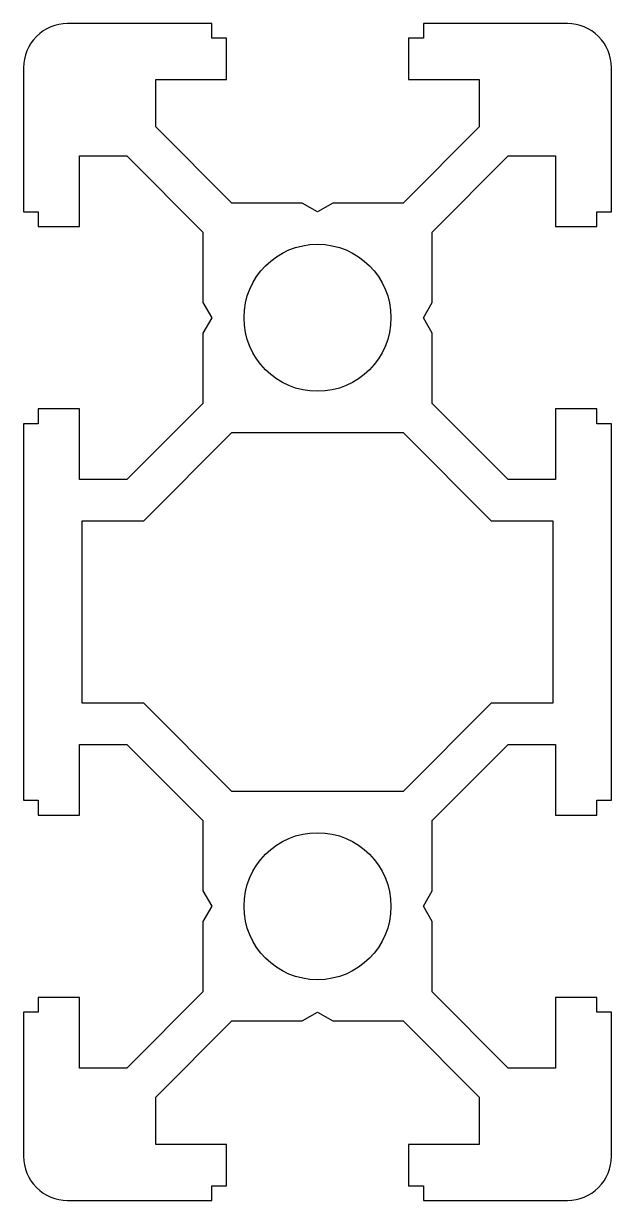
# Model space of a CAD drawing. Header units: millimetres. Extents: x -10 to 10, y -20 to 20.
import ezdxf

# ---------------------------------------------------------------- set-up
doc = ezdxf.new("R2010")
doc.units = ezdxf.units.MM
doc.layers.get('0').update_dxf_attribs({"linetype": 'CONTINUOUS'})

msp = doc.modelspace()

# ---------------------------------------------------------------- linework, layer by layer
msp.add_lwpolyline([(-3.6, 10), (-3.9, 9.48), (-3.9, 7.09), (-6.49, 4.5), (-8.1, 4.5), (-8.1, 6.9), (-9.5, 6.9), (-9.5, 6.4), (-10, 6.4), (-10, -6.4), (-9.5, -6.4), (-9.5, -6.9), (-8.1, -6.9), (-8.1, -4.5), (-6.49, -4.5), (-3.9, -7.09), (-3.9, -9.48), (-3.6, -10), (-3.9, -10.52), (-3.9, -12.91), (-6.49, -15.5), (-8.1, -15.5), (-8.1, -13.1), (-9.5, -13.1), (-9.5, -13.6), (-10, -13.6), (-10, -18.5, 0.414214), (-8.5, -20), (-3.6, -20), (-3.6, -19.5), (-3.1, -19.5), (-3.1, -18.1), (-5.5, -18.1), (-5.5, -16.49), (-2.91, -13.9), (-0.52, -13.9), (0, -13.6), (0.52, -13.9), (2.91, -13.9), (5.5, -16.49), (5.5, -18.1), (3.1, -18.1), (3.1, -19.5), (3.6, -19.5), (3.6, -20), (8.5, -20, 0.414214), (10, -18.5), (10, -13.6), (9.5, -13.6), (9.5, -13.1), (8.1, -13.1), (8.1, -15.5), (6.49, -15.5), (3.9, -12.91), (3.9, -10.52), (3.6, -10), (3.9, -9.48), (3.9, -7.09), (6.49, -4.5), (8.1, -4.5), (8.1, -6.9), (9.5, -6.9), (9.5, -6.4), (10, -6.4), (10, 6.4), (9.5, 6.4), (9.5, 6.9), (8.1, 6.9), (8.1, 4.5), (6.49, 4.5), (3.9, 7.09), (3.9, 9.48), (3.6, 10), (3.9, 10.52), (3.9, 12.91), (6.49, 15.5), (8.1, 15.5), (8.1, 13.1), (9.5, 13.1), (9.5, 13.6), (10, 13.6), (10, 18.5, 0.414214), (8.5, 20), (3.6, 20), (3.6, 19.5), (3.1, 19.5), (3.1, 18.1), (5.5, 18.1), (5.5, 16.49), (2.91, 13.9), (0.52, 13.9), (0, 13.6), (-0.52, 13.9), (-2.91, 13.9), (-5.5, 16.49), (-5.5, 18.1), (-3.1, 18.1), (-3.1, 19.5), (-3.6, 19.5), (-3.6, 20), (-8.5, 20, 0.414214), (-10, 18.5), (-10, 13.6), (-9.5, 13.6), (-9.5, 13.1), (-8.1, 13.1), (-8.1, 15.5), (-6.49, 15.5), (-3.9, 12.91), (-3.9, 10.52)], format="xyb", close=True)
msp.add_lwpolyline([(8, -3.1), (5.91, -3.1), (2.91, -6.1), (-2.91, -6.1), (-5.91, -3.1), (-8, -3.1), (-8, 3.1), (-5.91, 3.1), (-2.91, 6.1), (2.91, 6.1), (5.91, 3.1), (8, 3.1)], close=True)
for centre in [(0, 10), (0, -10)]:
    msp.add_circle(centre, 2.5)

doc.saveas('drawing.dxf')
